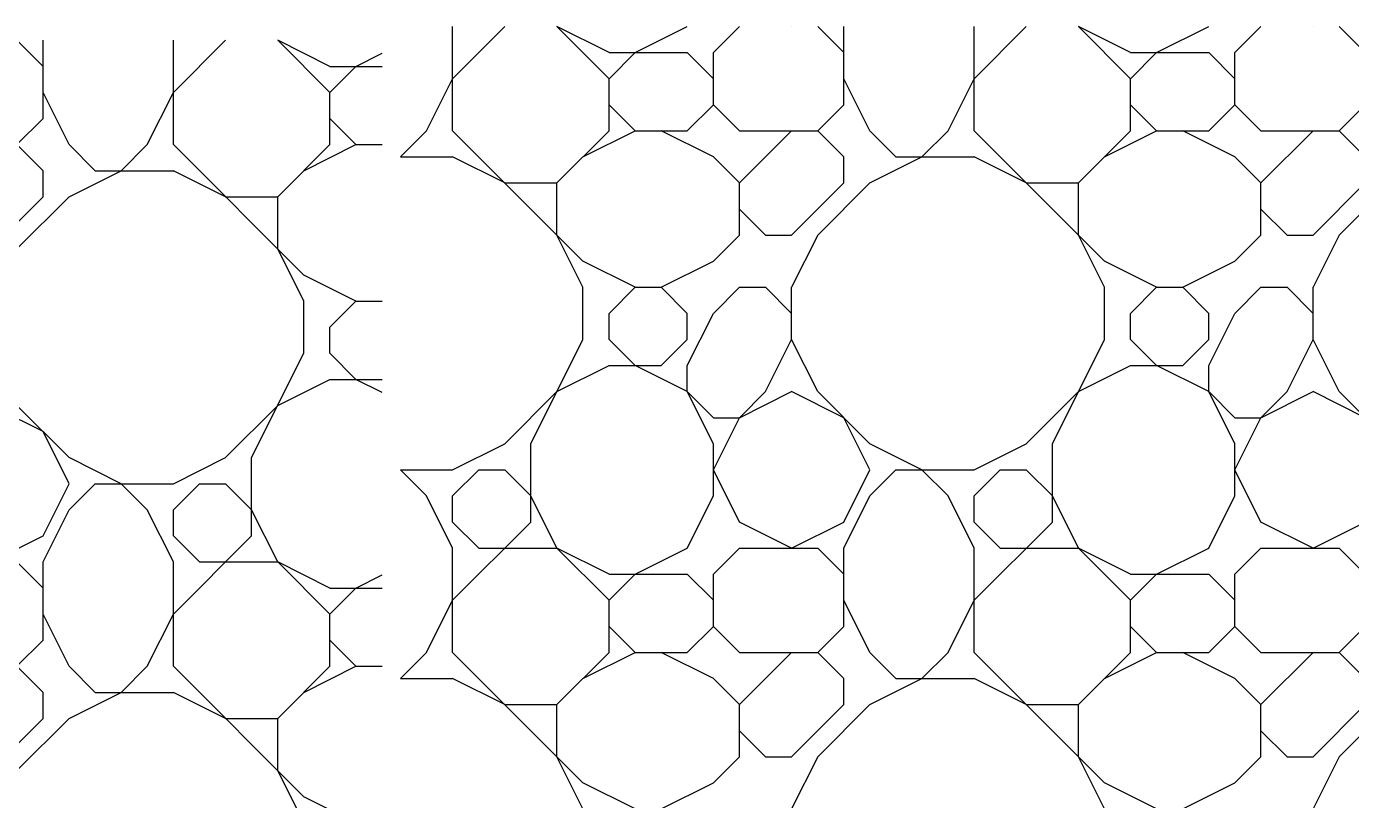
# Model space of a CAD drawing. Extents: x 1223 to 2114, y 507 to 973.
# Drawn here: x 2049.278 to 2049.913, y 610.866 to 611.237 of the extents above; entities that cross this region are included whole.
import ezdxf

# ---------------------------------------------------------------- set-up
doc = ezdxf.new("R2010")
doc.units = 0
doc.header["$MEASUREMENT"] = 0
doc.layers.get('0').update_dxf_attribs({"linetype": 'CONTINUOUS'})

# ---------------------------------------------------------------- blocks, each defined once
blk = doc.blocks.new('*X186')
at = {"color": 0}
for p, q in [((2049.28626, 611.21819), (2049.27376, 611.23069)), ((2049.28626, 611.19319), (2049.28626, 611.23069)), ((2049.34876, 611.23069), (2049.34876, 611.23069)), ((2049.34876, 611.20569), (2049.37376, 611.23069)), ((2049.34876, 611.18069), (2049.34876, 611.23069)), ((2049.42376, 611.21819), (2049.39876, 611.23069)), ((2049.39876, 611.23069), (2049.39876, 611.23069)), ((2049.42376, 611.20569), (2049.39876, 611.23069)), ((2049.43626, 611.21819), (2049.44876, 611.22444)), ((2049.42376, 611.20569), (2049.43626, 611.21819)), ((2049.42376, 611.21819), (2049.44876, 611.21819)), ((2049.29876, 611.18069), (2049.28626, 611.20569)), ((2049.33626, 611.18069), (2049.34876, 611.20569)), ((2049.42376, 611.18069), (2049.42376, 611.20569)), ((2049.27376, 611.18069), (2049.28626, 611.19319)), ((2049.43626, 611.18069), (2049.42376, 611.19319)), ((2049.28626, 611.16819), (2049.27376, 611.18069)), ((2049.31126, 611.16819), (2049.29876, 611.18069)), ((2049.32376, 611.16819), (2049.33626, 611.18069)), ((2049.41126, 611.11819), (2049.34876, 611.18069)), ((2049.39876, 611.15569), (2049.42376, 611.18069)), ((2049.41126, 611.16819), (2049.43626, 611.18069)), ((2049.43626, 611.18069), (2049.44876, 611.18069)), ((2049.28626, 611.15569), (2049.28626, 611.16819)), ((2049.29876, 611.15569), (2049.32376, 611.16819)), ((2049.31126, 611.16819), (2049.34876, 611.16819)), ((2049.37376, 611.15569), (2049.34876, 611.16819)), ((2049.26126, 611.13069), (2049.28626, 611.15569)), ((2049.27376, 611.13069), (2049.29876, 611.15569)), ((2049.37376, 611.15569), (2049.39876, 611.15569)), ((2049.39876, 611.13069), (2049.39876, 611.15569)), ((2049.41126, 611.10569), (2049.39876, 611.13069)), ((2049.43626, 611.10569), (2049.41126, 611.11819)), ((2049.41126, 611.08069), (2049.41126, 611.10569)), ((2049.42376, 611.09319), (2049.43626, 611.10569)), ((2049.43626, 611.10569), (2049.44876, 611.10569)), ((2049.44876, 611.10569), (2049.44876, 611.10569)), ((2049.42376, 611.08069), (2049.42376, 611.09319)), ((2049.38626, 611.03069), (2049.41126, 611.08069)), ((2049.43626, 611.06819), (2049.42376, 611.08069)), ((2049.39876, 611.05569), (2049.42376, 611.06819)), ((2049.42376, 611.06819), (2049.44876, 611.06819)), ((2049.44876, 611.06194), (2049.43626, 611.06819)), ((2049.44876, 611.06819), (2049.44876, 611.06819)), ((2049.28626, 611.04319), (2049.26126, 611.05569)), ((2049.28626, 611.04319), (2049.26126, 611.05569)), ((2049.29876, 611.03069), (2049.27376, 611.05569)), ((2049.37376, 611.03069), (2049.39876, 611.05569)), ((2049.29876, 611.01819), (2049.28626, 611.04319)), ((2049.32376, 611.01819), (2049.29876, 611.03069)), ((2049.34876, 611.01819), (2049.37376, 611.03069)), ((2049.38626, 610.99319), (2049.38626, 611.03069)), ((2049.28626, 610.99319), (2049.29876, 611.01819)), ((2049.29876, 611.00569), (2049.31126, 611.01819)), ((2049.31126, 611.01819), (2049.34876, 611.01819)), ((2049.33626, 611.00569), (2049.32376, 611.01819)), ((2049.34876, 611.00569), (2049.36126, 611.01819)), ((2049.36126, 611.01819), (2049.37376, 611.01819)), ((2049.38626, 611.00569), (2049.37376, 611.01819)), ((2049.28626, 610.98069), (2049.29876, 611.00569)), ((2049.34876, 610.98069), (2049.33626, 611.00569)), ((2049.34876, 610.99319), (2049.34876, 611.00569)), ((2049.39876, 610.98069), (2049.38626, 611.00569)), ((2049.26126, 610.98069), (2049.28626, 610.99319)), ((2049.36126, 610.98069), (2049.34876, 610.99319)), ((2049.34876, 610.95569), (2049.38626, 610.99319)), ((2049.28626, 610.96819), (2049.27376, 610.98069)), ((2049.28626, 610.94319), (2049.28626, 610.98069)), ((2049.34876, 610.93069), (2049.34876, 610.98069)), ((2049.36126, 610.98069), (2049.39876, 610.98069)), ((2049.42376, 610.96819), (2049.39876, 610.98069)), ((2049.42376, 610.95569), (2049.39876, 610.98069)), ((2049.43626, 610.96819), (2049.44876, 610.97444)), ((2049.42376, 610.95569), (2049.43626, 610.96819)), ((2049.42376, 610.96819), (2049.44876, 610.96819)), ((2049.29876, 610.93069), (2049.28626, 610.95569)), ((2049.33626, 610.93069), (2049.34876, 610.95569)), ((2049.42376, 610.93069), (2049.42376, 610.95569)), ((2049.27376, 610.93069), (2049.28626, 610.94319)), ((2049.43626, 610.93069), (2049.42376, 610.94319)), ((2049.28626, 610.91819), (2049.27376, 610.93069)), ((2049.31126, 610.91819), (2049.29876, 610.93069)), ((2049.32376, 610.91819), (2049.33626, 610.93069)), ((2049.41126, 610.86819), (2049.34876, 610.93069)), ((2049.39876, 610.90569), (2049.42376, 610.93069)), ((2049.41126, 610.91819), (2049.43626, 610.93069)), ((2049.43626, 610.93069), (2049.44876, 610.93069)), ((2049.28626, 610.90569), (2049.28626, 610.91819)), ((2049.29876, 610.90569), (2049.32376, 610.91819)), ((2049.31126, 610.91819), (2049.34876, 610.91819)), ((2049.37376, 610.90569), (2049.34876, 610.91819)), ((2049.26126, 610.88069), (2049.28626, 610.90569)), ((2049.27376, 610.88069), (2049.29876, 610.90569)), ((2049.37376, 610.90569), (2049.39876, 610.90569)), ((2049.39876, 610.88069), (2049.39876, 610.90569)), ((2049.41126, 610.85569), (2049.39876, 610.88069)), ((2049.43626, 610.85569), (2049.41126, 610.86819))]:
    blk.add_line(p, q, dxfattribs=at)
blk = doc.blocks.new('*X187')
at = {"color": 0}
for p, q in [((2049.4826, 611.23729), (2049.4826, 611.23729)), ((2049.4826, 611.21229), (2049.5076, 611.23729)), ((2049.4826, 611.18729), (2049.4826, 611.23729)), ((2049.5576, 611.22479), (2049.5326, 611.23729)), ((2049.5326, 611.23729), (2049.5326, 611.23729)), ((2049.5576, 611.21229), (2049.5326, 611.23729)), ((2049.5701, 611.22479), (2049.5951, 611.23729)), ((2049.6076, 611.22479), (2049.6201, 611.23729)), ((2049.6451, 611.23729), (2049.6451, 611.23729)), ((2049.6701, 611.22479), (2049.6576, 611.23729)), ((2049.6701, 611.19979), (2049.6701, 611.23729)), ((2049.7326, 611.23729), (2049.7326, 611.23729)), ((2049.7326, 611.21229), (2049.7576, 611.23729)), ((2049.7326, 611.18729), (2049.7326, 611.23729)), ((2049.8076, 611.22479), (2049.7826, 611.23729)), ((2049.7826, 611.23729), (2049.7826, 611.23729)), ((2049.8076, 611.21229), (2049.7826, 611.23729)), ((2049.8201, 611.22479), (2049.8451, 611.23729)), ((2049.8576, 611.22479), (2049.8701, 611.23729)), ((2049.8951, 611.23729), (2049.8951, 611.23729)), ((2049.9201, 611.22479), (2049.9076, 611.23729)), ((2049.5576, 611.21229), (2049.5701, 611.22479)), ((2049.5576, 611.22479), (2049.5951, 611.22479)), ((2049.6076, 611.21229), (2049.5951, 611.22479)), ((2049.6076, 611.19979), (2049.6076, 611.22479)), ((2049.8076, 611.21229), (2049.8201, 611.22479)), ((2049.8076, 611.22479), (2049.8451, 611.22479)), ((2049.8576, 611.21229), (2049.8451, 611.22479)), ((2049.8576, 611.19979), (2049.8576, 611.22479)), ((2049.4701, 611.18729), (2049.4826, 611.21229)), ((2049.5576, 611.18729), (2049.5576, 611.21229)), ((2049.6826, 611.18729), (2049.6701, 611.21229)), ((2049.7201, 611.18729), (2049.7326, 611.21229)), ((2049.8076, 611.18729), (2049.8076, 611.21229)), ((2049.5701, 611.18729), (2049.5576, 611.19979)), ((2049.5951, 611.18729), (2049.6076, 611.19979)), ((2049.6201, 611.18729), (2049.6076, 611.19979)), ((2049.6576, 611.18729), (2049.6701, 611.19979)), ((2049.8201, 611.18729), (2049.8076, 611.19979)), ((2049.8451, 611.18729), (2049.8576, 611.19979)), ((2049.8701, 611.18729), (2049.8576, 611.19979)), ((2049.9076, 611.18729), (2049.9201, 611.19979)), ((2049.4576, 611.17479), (2049.4701, 611.18729)), ((2049.5451, 611.12479), (2049.4826, 611.18729)), ((2049.5326, 611.16229), (2049.5576, 611.18729)), ((2049.5451, 611.17479), (2049.5701, 611.18729)), ((2049.5701, 611.18729), (2049.5951, 611.18729)), ((2049.6076, 611.17479), (2049.5826, 611.18729)), ((2049.6201, 611.16229), (2049.6451, 611.18729)), ((2049.6201, 611.18729), (2049.6576, 611.18729)), ((2049.6701, 611.17479), (2049.6576, 611.18729)), ((2049.6951, 611.17479), (2049.6826, 611.18729)), ((2049.7076, 611.17479), (2049.7201, 611.18729)), ((2049.7951, 611.12479), (2049.7326, 611.18729)), ((2049.7826, 611.16229), (2049.8076, 611.18729)), ((2049.7951, 611.17479), (2049.8201, 611.18729)), ((2049.8201, 611.18729), (2049.8451, 611.18729)), ((2049.8576, 611.17479), (2049.8326, 611.18729)), ((2049.8701, 611.16229), (2049.8951, 611.18729)), ((2049.8701, 611.18729), (2049.9076, 611.18729)), ((2049.9201, 611.17479), (2049.9076, 611.18729)), ((2049.4576, 611.17479), (2049.4826, 611.17479)), ((2049.5076, 611.16229), (2049.4826, 611.17479)), ((2049.6201, 611.16229), (2049.6076, 611.17479)), ((2049.6701, 611.16229), (2049.6701, 611.17479)), ((2049.6826, 611.16229), (2049.7076, 611.17479)), ((2049.6951, 611.17479), (2049.7326, 611.17479)), ((2049.7576, 611.16229), (2049.7326, 611.17479)), ((2049.8701, 611.16229), (2049.8576, 611.17479)), ((2049.5076, 611.16229), (2049.5326, 611.16229)), ((2049.5326, 611.13729), (2049.5326, 611.16229)), ((2049.6201, 611.13729), (2049.6201, 611.16229)), ((2049.6451, 611.13729), (2049.6701, 611.16229)), ((2049.6576, 611.13729), (2049.6826, 611.16229)), ((2049.7576, 611.16229), (2049.7826, 611.16229)), ((2049.7826, 611.13729), (2049.7826, 611.16229)), ((2049.8701, 611.13729), (2049.8701, 611.16229)), ((2049.8951, 611.13729), (2049.9201, 611.16229)), ((2049.9076, 611.13729), (2049.9326, 611.16229)), ((2049.6326, 611.13729), (2049.6201, 611.14979)), ((2049.8826, 611.13729), (2049.8701, 611.14979)), ((2049.5451, 611.11229), (2049.5326, 611.13729)), ((2049.6076, 611.12479), (2049.6201, 611.13729)), ((2049.6326, 611.13729), (2049.6451, 611.13729)), ((2049.6576, 611.13729), (2049.6451, 611.11229)), ((2049.7951, 611.11229), (2049.7826, 611.13729)), ((2049.8576, 611.12479), (2049.8701, 611.13729)), ((2049.8826, 611.13729), (2049.8951, 611.13729)), ((2049.9076, 611.13729), (2049.8951, 611.11229)), ((2049.5701, 611.11229), (2049.5451, 611.12479)), ((2049.5826, 611.11229), (2049.6076, 611.12479)), ((2049.8201, 611.11229), (2049.7951, 611.12479)), ((2049.8326, 611.11229), (2049.8576, 611.12479)), ((2049.5451, 611.08729), (2049.5451, 611.11229)), ((2049.5576, 611.09979), (2049.5701, 611.11229)), ((2049.5701, 611.11229), (2049.5826, 611.11229)), ((2049.5951, 611.09979), (2049.5826, 611.11229)), ((2049.6076, 611.09979), (2049.6201, 611.11229)), ((2049.6201, 611.11229), (2049.6326, 611.11229)), ((2049.6451, 611.09979), (2049.6326, 611.11229)), ((2049.6451, 611.08729), (2049.6451, 611.11229)), ((2049.7951, 611.08729), (2049.7951, 611.11229)), ((2049.8076, 611.09979), (2049.8201, 611.11229)), ((2049.8201, 611.11229), (2049.8326, 611.11229)), ((2049.8451, 611.09979), (2049.8326, 611.11229)), ((2049.8576, 611.09979), (2049.8701, 611.11229)), ((2049.8701, 611.11229), (2049.8826, 611.11229)), ((2049.8951, 611.09979), (2049.8826, 611.11229)), ((2049.8951, 611.08729), (2049.8951, 611.11229)), ((2049.5576, 611.08729), (2049.5576, 611.09979)), ((2049.5951, 611.07479), (2049.6076, 611.09979)), ((2049.5951, 611.08729), (2049.5951, 611.09979)), ((2049.8076, 611.08729), (2049.8076, 611.09979)), ((2049.8451, 611.07479), (2049.8576, 611.09979)), ((2049.8451, 611.08729), (2049.8451, 611.09979)), ((2049.5201, 611.03729), (2049.5451, 611.08729)), ((2049.5701, 611.07479), (2049.5576, 611.08729)), ((2049.5826, 611.07479), (2049.5951, 611.08729)), ((2049.6326, 611.06229), (2049.6451, 611.08729)), ((2049.6576, 611.06229), (2049.6451, 611.08729)), ((2049.7701, 611.03729), (2049.7951, 611.08729)), ((2049.8201, 611.07479), (2049.8076, 611.08729)), ((2049.8326, 611.07479), (2049.8451, 611.08729)), ((2049.8826, 611.06229), (2049.8951, 611.08729)), ((2049.9076, 611.06229), (2049.8951, 611.08729)), ((2049.5326, 611.06229), (2049.5576, 611.07479)), ((2049.5576, 611.07479), (2049.5826, 611.07479)), ((2049.5951, 611.06229), (2049.5701, 611.07479)), ((2049.5951, 611.06229), (2049.5951, 611.07479)), ((2049.7826, 611.06229), (2049.8076, 611.07479)), ((2049.8076, 611.07479), (2049.8326, 611.07479)), ((2049.8451, 611.06229), (2049.8201, 611.07479)), ((2049.8451, 611.06229), (2049.8451, 611.07479)), ((2049.5076, 611.03729), (2049.5326, 611.06229)), ((2049.6076, 611.03729), (2049.5951, 611.06229)), ((2049.6076, 611.04979), (2049.5951, 611.06229)), ((2049.6201, 611.04979), (2049.6451, 611.06229)), ((2049.6201, 611.04979), (2049.6326, 611.06229)), ((2049.6701, 611.04979), (2049.6451, 611.06229)), ((2049.6701, 611.04979), (2049.6451, 611.06229)), ((2049.6826, 611.03729), (2049.6576, 611.06229)), ((2049.7576, 611.03729), (2049.7826, 611.06229)), ((2049.8576, 611.03729), (2049.8451, 611.06229)), ((2049.8576, 611.04979), (2049.8451, 611.06229)), ((2049.8701, 611.04979), (2049.8951, 611.06229)), ((2049.8701, 611.04979), (2049.8826, 611.06229)), ((2049.9201, 611.04979), (2049.8951, 611.06229)), ((2049.9201, 611.04979), (2049.8951, 611.06229)), ((2049.9326, 611.03729), (2049.9076, 611.06229)), ((2049.6076, 611.02479), (2049.6201, 611.04979)), ((2049.6076, 611.04979), (2049.6201, 611.04979)), ((2049.6826, 611.02479), (2049.6701, 611.04979)), ((2049.8576, 611.02479), (2049.8701, 611.04979)), ((2049.8576, 611.04979), (2049.8701, 611.04979)), ((2049.4826, 611.02479), (2049.5076, 611.03729)), ((2049.5201, 610.99979), (2049.5201, 611.03729)), ((2049.6076, 611.01229), (2049.6076, 611.03729)), ((2049.7076, 611.02479), (2049.6826, 611.03729)), ((2049.7326, 611.02479), (2049.7576, 611.03729)), ((2049.7701, 610.99979), (2049.7701, 611.03729)), ((2049.8576, 611.01229), (2049.8576, 611.03729)), ((2049.4576, 611.02479), (2049.4576, 611.02479)), ((2049.4701, 611.01229), (2049.4576, 611.02479)), ((2049.4576, 611.02479), (2049.4826, 611.02479)), ((2049.4826, 611.01229), (2049.4951, 611.02479)), ((2049.4951, 611.02479), (2049.5076, 611.02479)), ((2049.5201, 611.01229), (2049.5076, 611.02479)), ((2049.6201, 610.99979), (2049.6076, 611.02479)), ((2049.6701, 610.99979), (2049.6826, 611.02479)), ((2049.6826, 611.01229), (2049.6951, 611.02479)), ((2049.6951, 611.02479), (2049.7326, 611.02479)), ((2049.7201, 611.01229), (2049.7076, 611.02479)), ((2049.7326, 611.01229), (2049.7451, 611.02479)), ((2049.7451, 611.02479), (2049.7576, 611.02479)), ((2049.7701, 611.01229), (2049.7576, 611.02479)), ((2049.8701, 610.99979), (2049.8576, 611.02479)), ((2049.4826, 610.98729), (2049.4701, 611.01229)), ((2049.4826, 610.99979), (2049.4826, 611.01229)), ((2049.5326, 610.98729), (2049.5201, 611.01229)), ((2049.5951, 610.98729), (2049.6076, 611.01229)), ((2049.6701, 610.98729), (2049.6826, 611.01229)), ((2049.7326, 610.98729), (2049.7201, 611.01229)), ((2049.7326, 610.99979), (2049.7326, 611.01229)), ((2049.7826, 610.98729), (2049.7701, 611.01229)), ((2049.8451, 610.98729), (2049.8576, 611.01229)), ((2049.4951, 610.98729), (2049.4826, 610.99979)), ((2049.4826, 610.96229), (2049.5201, 610.99979)), ((2049.6451, 610.98729), (2049.6201, 610.99979)), ((2049.6451, 610.98729), (2049.6701, 610.99979)), ((2049.7451, 610.98729), (2049.7326, 610.99979)), ((2049.7326, 610.96229), (2049.7701, 610.99979)), ((2049.8951, 610.98729), (2049.8701, 610.99979)), ((2049.8951, 610.98729), (2049.9201, 610.99979)), ((2049.4826, 610.93729), (2049.4826, 610.98729)), ((2049.4951, 610.98729), (2049.5326, 610.98729)), ((2049.5576, 610.97479), (2049.5326, 610.98729)), ((2049.5576, 610.96229), (2049.5326, 610.98729)), ((2049.5701, 610.97479), (2049.5951, 610.98729)), ((2049.6076, 610.97479), (2049.6201, 610.98729)), ((2049.6201, 610.98729), (2049.6576, 610.98729)), ((2049.6701, 610.97479), (2049.6576, 610.98729)), ((2049.6701, 610.94979), (2049.6701, 610.98729)), ((2049.7326, 610.93729), (2049.7326, 610.98729)), ((2049.7451, 610.98729), (2049.7826, 610.98729)), ((2049.8076, 610.97479), (2049.7826, 610.98729)), ((2049.8076, 610.96229), (2049.7826, 610.98729)), ((2049.8201, 610.97479), (2049.8451, 610.98729)), ((2049.8576, 610.97479), (2049.8701, 610.98729)), ((2049.8701, 610.98729), (2049.9076, 610.98729)), ((2049.9201, 610.97479), (2049.9076, 610.98729)), ((2049.5576, 610.96229), (2049.5701, 610.97479)), ((2049.5576, 610.97479), (2049.5951, 610.97479)), ((2049.6076, 610.96229), (2049.5951, 610.97479)), ((2049.6076, 610.94979), (2049.6076, 610.97479)), ((2049.8076, 610.96229), (2049.8201, 610.97479)), ((2049.8076, 610.97479), (2049.8451, 610.97479)), ((2049.8576, 610.96229), (2049.8451, 610.97479)), ((2049.8576, 610.94979), (2049.8576, 610.97479)), ((2049.4701, 610.93729), (2049.4826, 610.96229)), ((2049.5576, 610.93729), (2049.5576, 610.96229)), ((2049.6826, 610.93729), (2049.6701, 610.96229)), ((2049.7201, 610.93729), (2049.7326, 610.96229)), ((2049.8076, 610.93729), (2049.8076, 610.96229)), ((2049.5701, 610.93729), (2049.5576, 610.94979)), ((2049.5951, 610.93729), (2049.6076, 610.94979)), ((2049.6201, 610.93729), (2049.6076, 610.94979)), ((2049.6576, 610.93729), (2049.6701, 610.94979)), ((2049.8201, 610.93729), (2049.8076, 610.94979)), ((2049.8451, 610.93729), (2049.8576, 610.94979)), ((2049.8701, 610.93729), (2049.8576, 610.94979)), ((2049.9076, 610.93729), (2049.9201, 610.94979)), ((2049.4576, 610.92479), (2049.4701, 610.93729)), ((2049.5451, 610.87479), (2049.4826, 610.93729)), ((2049.5326, 610.91229), (2049.5576, 610.93729)), ((2049.5451, 610.92479), (2049.5701, 610.93729)), ((2049.5701, 610.93729), (2049.5951, 610.93729)), ((2049.6076, 610.92479), (2049.5826, 610.93729)), ((2049.6201, 610.91229), (2049.6451, 610.93729)), ((2049.6201, 610.93729), (2049.6576, 610.93729)), ((2049.6701, 610.92479), (2049.6576, 610.93729)), ((2049.6951, 610.92479), (2049.6826, 610.93729)), ((2049.7076, 610.92479), (2049.7201, 610.93729)), ((2049.7951, 610.87479), (2049.7326, 610.93729)), ((2049.7826, 610.91229), (2049.8076, 610.93729)), ((2049.7951, 610.92479), (2049.8201, 610.93729)), ((2049.8201, 610.93729), (2049.8451, 610.93729)), ((2049.8576, 610.92479), (2049.8326, 610.93729)), ((2049.8701, 610.91229), (2049.8951, 610.93729)), ((2049.8701, 610.93729), (2049.9076, 610.93729)), ((2049.9201, 610.92479), (2049.9076, 610.93729)), ((2049.4576, 610.92479), (2049.4826, 610.92479)), ((2049.5076, 610.91229), (2049.4826, 610.92479)), ((2049.6201, 610.91229), (2049.6076, 610.92479)), ((2049.6701, 610.91229), (2049.6701, 610.92479)), ((2049.6826, 610.91229), (2049.7076, 610.92479)), ((2049.6951, 610.92479), (2049.7326, 610.92479)), ((2049.7576, 610.91229), (2049.7326, 610.92479)), ((2049.8701, 610.91229), (2049.8576, 610.92479)), ((2049.5076, 610.91229), (2049.5326, 610.91229)), ((2049.5326, 610.88729), (2049.5326, 610.91229)), ((2049.6201, 610.88729), (2049.6201, 610.91229)), ((2049.6451, 610.88729), (2049.6701, 610.91229)), ((2049.6576, 610.88729), (2049.6826, 610.91229)), ((2049.7576, 610.91229), (2049.7826, 610.91229)), ((2049.7826, 610.88729), (2049.7826, 610.91229)), ((2049.8701, 610.88729), (2049.8701, 610.91229)), ((2049.8951, 610.88729), (2049.9201, 610.91229)), ((2049.9076, 610.88729), (2049.9326, 610.91229)), ((2049.6326, 610.88729), (2049.6201, 610.89979)), ((2049.8826, 610.88729), (2049.8701, 610.89979)), ((2049.5451, 610.86229), (2049.5326, 610.88729)), ((2049.6076, 610.87479), (2049.6201, 610.88729)), ((2049.6326, 610.88729), (2049.6451, 610.88729)), ((2049.6576, 610.88729), (2049.6451, 610.86229)), ((2049.7951, 610.86229), (2049.7826, 610.88729)), ((2049.8576, 610.87479), (2049.8701, 610.88729)), ((2049.8826, 610.88729), (2049.8951, 610.88729)), ((2049.9076, 610.88729), (2049.8951, 610.86229)), ((2049.5701, 610.86229), (2049.5451, 610.87479)), ((2049.5826, 610.86229), (2049.6076, 610.87479)), ((2049.8201, 610.86229), (2049.7951, 610.87479)), ((2049.8326, 610.86229), (2049.8576, 610.87479))]:
    blk.add_line(p, q, dxfattribs=at)

msp = doc.modelspace()

# ---------------------------------------------------------------- block references
at = {"color": 3, "linetype": 'Continuous'}
for name in ['*X187', '*X186']:
    msp.add_blockref(name, (0, 0), dxfattribs=at)

doc.saveas('drawing.dxf')
